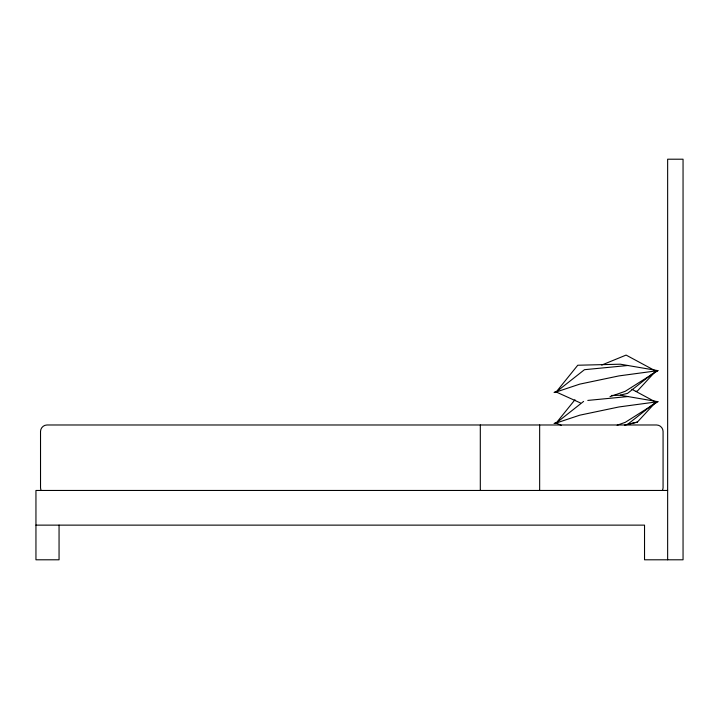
<?xml version="1.0" encoding="UTF-8"?>
<svg xmlns="http://www.w3.org/2000/svg" width="719" height="719" viewBox="0 0 719 719"><rect width="100%" height="100%" fill="white"/><g stroke="black" fill="none" stroke-linecap="round" stroke-linejoin="round"><path stroke-width="1.08" d="M662.585 490.358L663.071 487.913L663.071 431.382C662.999 427.949 660.105 425.046 656.663 424.983L46.924 424.983C43.491 425.046 40.597 427.949 40.525 431.382L40.525 487.913L41.01 490.358M574.975 399.737L556.182 423.042L561.251 425.333M580.503 402.973L556.182 391.99L577.761 365.234L620.326 364.2L657.93 370.644L655.773 371.094L637.367 391.037L635.398 391.513M627.525 424.444L637.367 422.098L655.8 402.146L627.525 424.444L624.46 425.172M583.603 401.418L556.182 423.042L579.802 415.178L619.014 406.945L657.93 401.696L625.278 422.323L617.118 425.226M652.376 373.79L627.525 393.392L620.38 395.082M654.092 372.442L655.8 371.085M601.686 365.072L626.105 355.087L654.847 370.573M609.982 396.708L625.278 391.271L657.93 370.644L619.014 375.893L579.802 384.117L556.182 391.99L584.457 369.692L627.912 365.495M556.164 391.837L554.061 392.439L557.297 391.756M556.164 422.889L554.061 423.491L557.297 422.808M626.869 424.587L637.367 422.098M587.8 400.42L627.912 396.555M611.366 395.468L620.326 395.252L657.93 401.696M667.645 490.457L35.95 490.457L35.95 559.795L59.057 559.795L59.057 525.131M35.95 525.131L644.53 525.131L644.53 559.795L683.05 559.795L683.05 159.205L667.645 159.205L667.645 559.795M631.857 389.24L654.847 401.624M539.654 424.983L539.654 490.358M480.31 424.983L480.31 490.358"/></g></svg>
